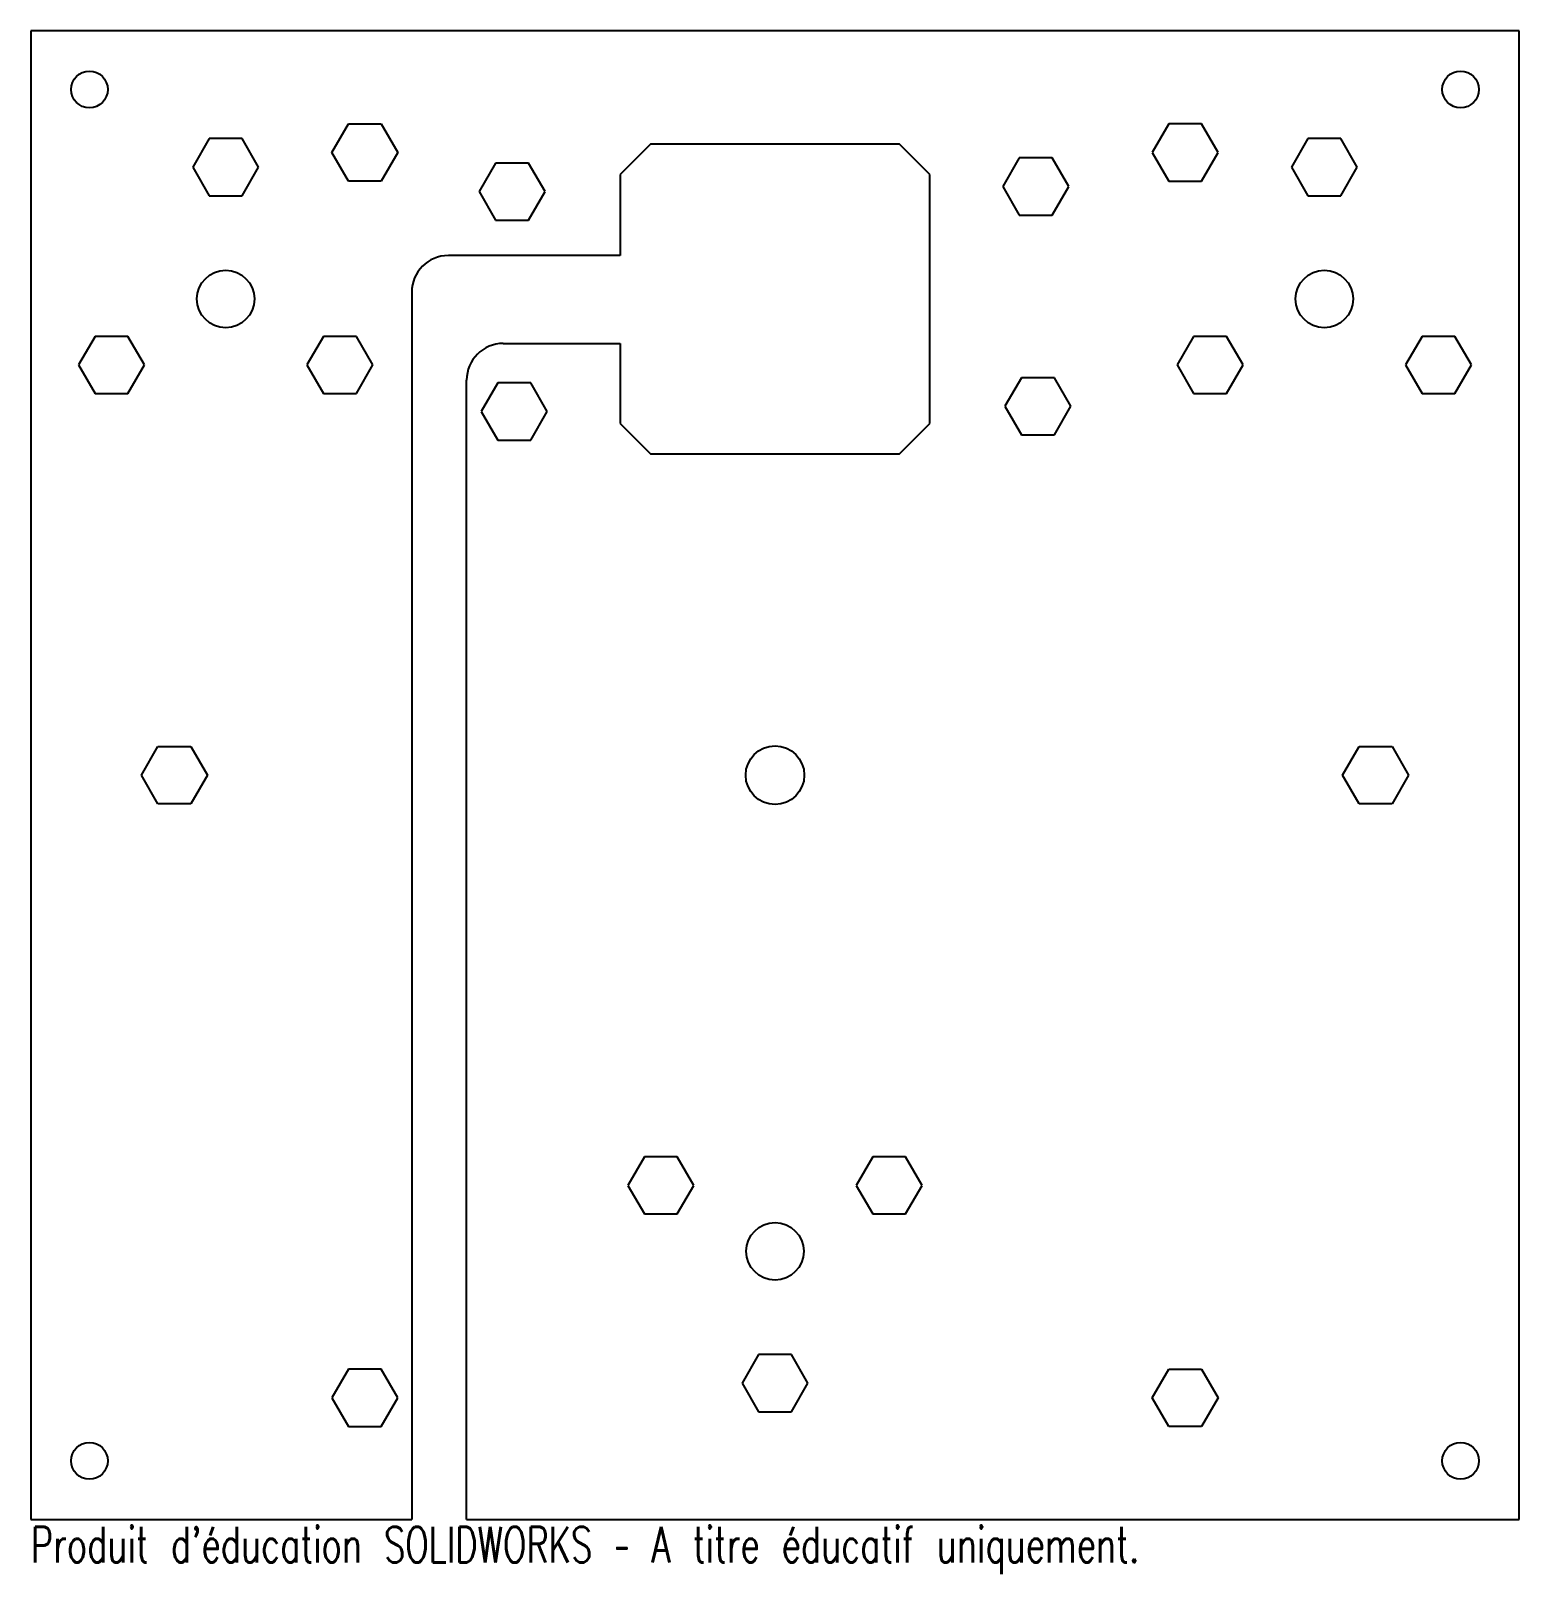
# Model space of a CAD drawing. Header units: millimetres. Extents: x -102 to 102, y -109 to 102.
import ezdxf

# ---------------------------------------------------------------- set-up
doc = ezdxf.new("R2010")
doc.units = ezdxf.units.MM
doc.styles.add('SLDTEXTSTYLE0', font='TXT', dxfattribs={"width": 0.7, "bigfont": 'bigfont'})

msp = doc.modelspace()

# ---------------------------------------------------------------- linework, layer by layer
at = {"color": 7, "linetype": 'Continuous', "lineweight": 25}
for p, q in [((101.6, 101.6), (-101.6, 101.6)), ((-101.6, 101.6), (-101.6, -101.6)), ((101.6, -101.6), (101.6, 101.6)), ((-60.5, 85), (-58.25, 88.9)), ((-58.25, 88.9), (-53.75, 88.9)), ((-53.75, 88.9), (-51.5, 85)), ((53.75, 88.9), (51.5, 85)), ((58.25, 88.9), (53.75, 88.9)), ((60.5, 85), (58.25, 88.9)), ((-77.25, 86.9), (-79.5, 83)), ((-72.75, 86.9), (-77.25, 86.9)), ((-70.5, 83), (-72.75, 86.9)), ((72.75, 86.9), (70.5, 83)), ((77.25, 86.9), (72.75, 86.9)), ((79.5, 83), (77.25, 86.9)), ((-58.25, 81.1), (-60.5, 85)), ((-51.5, 85), (-53.75, 81.1)), ((-16.98, 86.15), (-21.15, 81.98)), ((16.98, 86.15), (-16.98, 86.15)), ((21.15, 81.98), (16.98, 86.15)), ((51.5, 85), (53.75, 81.1)), ((58.25, 81.1), (60.5, 85)), ((-79.5, 83), (-77.25, 79.1)), ((-72.75, 79.1), (-70.5, 83)), ((-38.15, 83.55), (-40.4, 79.65)), ((-33.64, 83.55), (-38.15, 83.55)), ((-31.39, 79.65), (-33.64, 83.55)), ((33.35, 84.25), (31.1, 80.35)), ((37.85, 84.25), (33.35, 84.25)), ((40.1, 80.35), (37.85, 84.25)), ((70.5, 83), (72.75, 79.1)), ((77.25, 79.1), (79.5, 83)), ((-53.75, 81.1), (-58.25, 81.1)), ((-21.15, 81.98), (-21.15, 70.93)), ((21.15, 48.02), (21.15, 81.98)), ((31.1, 80.35), (33.35, 76.45)), ((37.85, 76.45), (40.1, 80.35)), ((53.75, 81.1), (58.25, 81.1)), ((-77.25, 79.1), (-72.75, 79.1)), ((-40.4, 79.65), (-38.15, 75.75)), ((-33.64, 75.75), (-31.39, 79.65)), ((72.75, 79.1), (77.25, 79.1)), ((33.35, 76.45), (37.85, 76.45)), ((-38.15, 75.75), (-33.64, 75.75)), ((-21.15, 70.93), (-44.6, 70.93)), ((-49.6, 65.93), (-49.6, -101.6)), ((-92.84, 59.9), (-95.09, 56)), ((-88.34, 59.9), (-92.84, 59.9)), ((-86.09, 56), (-88.34, 59.9)), ((-61.66, 59.9), (-63.92, 56)), ((-57.16, 59.9), (-61.66, 59.9)), ((-54.91, 56), (-57.16, 59.9)), ((57.16, 59.9), (54.91, 56)), ((61.66, 59.9), (57.16, 59.9)), ((63.91, 56), (61.66, 59.9)), ((88.34, 59.9), (86.09, 56)), ((92.84, 59.9), (88.34, 59.9)), ((95.09, 56), (92.84, 59.9)), ((-37.1, 58.93), (-21.15, 58.93)), ((-21.15, 58.93), (-21.15, 48.02)), ((-95.09, 56), (-92.84, 52.1)), ((-88.34, 52.1), (-86.09, 56)), ((-63.92, 56), (-61.66, 52.1)), ((-57.16, 52.1), (-54.91, 56)), ((54.91, 56), (57.16, 52.1)), ((61.66, 52.1), (63.91, 56)), ((86.09, 56), (88.34, 52.1)), ((92.84, 52.1), (95.09, 56)), ((-42.1, -101.6), (-42.1, 53.93)), ((-37.86, 53.55), (-40.11, 49.65)), ((-33.35, 53.55), (-37.86, 53.55)), ((-31.1, 49.65), (-33.35, 53.55)), ((33.64, 54.25), (31.39, 50.35)), ((38.14, 54.25), (33.64, 54.25)), ((40.4, 50.35), (38.14, 54.25)), ((-92.84, 52.1), (-88.34, 52.1)), ((-61.66, 52.1), (-57.16, 52.1)), ((57.16, 52.1), (61.66, 52.1)), ((88.34, 52.1), (92.84, 52.1)), ((-40.11, 49.65), (-37.86, 45.75)), ((-33.35, 45.75), (-31.1, 49.65)), ((31.39, 50.35), (33.64, 46.45)), ((38.14, 46.45), (40.4, 50.35)), ((-21.15, 48.02), (-16.98, 43.85)), ((16.98, 43.85), (21.15, 48.02)), ((33.64, 46.45), (38.14, 46.45)), ((-37.86, 45.75), (-33.35, 45.75)), ((-16.98, 43.85), (16.98, 43.85)), ((-86.5, 0), (-84.25, 3.9)), ((-84.25, 3.9), (-79.75, 3.9)), ((-79.75, 3.9), (-77.5, 0)), ((77.5, 0), (79.75, 3.9)), ((79.75, 3.9), (84.25, 3.9)), ((84.25, 3.9), (86.5, 0)), ((-84.25, -3.9), (-86.5, 0)), ((-77.5, 0), (-79.75, -3.9)), ((79.75, -3.9), (77.5, 0)), ((86.5, 0), (84.25, -3.9)), ((-79.75, -3.9), (-84.25, -3.9)), ((84.25, -3.9), (79.75, -3.9)), ((-17.84, -52.1), (-20.09, -56)), ((-13.34, -52.1), (-17.84, -52.1)), ((-11.09, -56), (-13.34, -52.1)), ((13.34, -52.1), (11.09, -56)), ((17.84, -52.1), (13.34, -52.1)), ((20.09, -56), (17.84, -52.1)), ((-20.09, -56), (-17.84, -59.9)), ((-13.34, -59.9), (-11.09, -56)), ((11.09, -56), (13.34, -59.9)), ((17.84, -59.9), (20.09, -56)), ((-17.84, -59.9), (-13.34, -59.9)), ((13.34, -59.9), (17.84, -59.9)), ((-2.25, -79.1), (-4.5, -83)), ((2.25, -79.1), (-2.25, -79.1)), ((4.5, -83), (2.25, -79.1)), ((-58.25, -81.1), (-60.5, -85)), ((-53.75, -81.1), (-58.25, -81.1)), ((-51.5, -85), (-53.75, -81.1)), ((51.5, -85), (53.75, -81.1)), ((53.75, -81.1), (58.25, -81.1)), ((58.25, -81.1), (60.5, -85)), ((-4.5, -83), (-2.25, -86.9)), ((2.25, -86.9), (4.5, -83)), ((-60.5, -85), (-58.25, -88.9)), ((-53.75, -88.9), (-51.5, -85)), ((53.75, -88.9), (51.5, -85)), ((60.5, -85), (58.25, -88.9)), ((-2.25, -86.9), (2.25, -86.9)), ((-58.25, -88.9), (-53.75, -88.9)), ((58.25, -88.9), (53.75, -88.9)), ((-101.6, -101.6), (-49.6, -101.6)), ((-42.1, -101.6), (101.6, -101.6))]:
    msp.add_line(p, q, dxfattribs=at)
for centre, radius in [((-93.6, 93.6), 2.5), ((93.6, 93.6), 2.5), ((-75, 65), 3.92), ((75, 65), 3.92), ((0, 0), 4), ((0, -65), 3.92), ((-93.6, -93.6), 2.5), ((93.6, -93.6), 2.5)]:
    msp.add_circle(centre, radius, dxfattribs=at)
for centre in [(-44.6, 65.93), (-37.1, 53.93)]:
    msp.add_arc(centre, 5, 90, 180, dxfattribs=at)

# ---------------------------------------------------------------- texts
at = {"color": 7, "linetype": 'Continuous', "insert": (-101.6, -102.62), "char_height": 4.8336, "attachment_point": 1, "style": 'SLDTEXTSTYLE0'}
msp.add_mtext("Produit d'éducation SOLIDWORKS – A titre éducatif uniquement.", dxfattribs=at)

doc.saveas('drawing.dxf')
